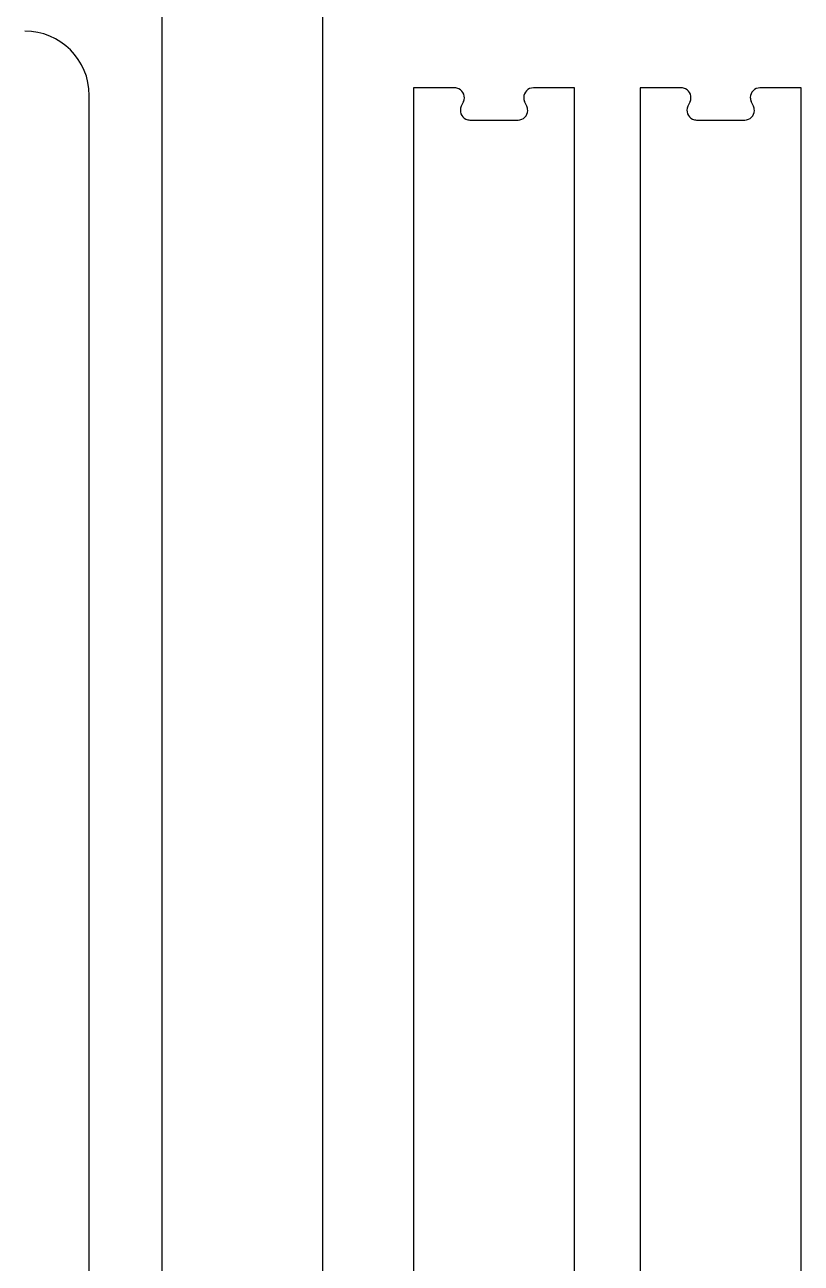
# Model space of a CAD drawing. Extents: x -215 to 2260, y -1591 to 611.
# Drawn here: x 692.8 to 933.7, y -679.7 to -295 of the extents above; entities that cross this region are included whole.
import ezdxf

# ---------------------------------------------------------------- set-up
doc = ezdxf.new("R2010")
doc.units = 0
doc.header["$MEASUREMENT"] = 0
doc.layers.get('0').update_dxf_attribs({"linetype": 'CONTINUOUS'})

# ---------------------------------------------------------------- blocks, each defined once
blk = doc.blocks.new('BLOCK_58')
at = {"color": 7}
blk.add_lwpolyline([(863.4, -1214.63), (863.4, -314.63)], dxfattribs=at)
blk = doc.blocks.new('BLOCK_59')
at = {"color": 7}
blk.add_lwpolyline([(813.4, -314.63), (813.4, -1214.63)], dxfattribs=at)
blk = doc.blocks.new('BLOCK_60')
at = {"color": 7}
blk.add_open_spline([(828.23, -320.36), (827.53, -321.86), (828.18, -323.65), (829.68, -324.35), (830.07, -324.53), (830.51, -324.63), (830.94, -324.63)], degree=3, knots=[0, 0, 0, 0, 1, 1, 1, 2, 2, 2, 2], dxfattribs=at)
blk = doc.blocks.new('BLOCK_61')
at = {"color": 7}
blk.add_lwpolyline([(826.19, -314.63), (813.4, -314.63)], dxfattribs=at)
blk = doc.blocks.new('BLOCK_62')
at = {"color": 7}
blk.add_lwpolyline([(828.91, -318.9), (828.23, -320.36)], dxfattribs=at)
blk = doc.blocks.new('BLOCK_63')
at = {"color": 7}
blk.add_open_spline([(828.91, -318.9), (829.61, -317.4), (828.96, -315.61), (827.46, -314.91), (827.06, -314.73), (826.63, -314.63), (826.19, -314.63)], degree=3, knots=[0, 0, 0, 0, 1, 1, 1, 2, 2, 2, 2], dxfattribs=at)
blk = doc.blocks.new('BLOCK_64')
at = {"color": 7}
blk.add_lwpolyline([(863.4, -314.63), (850.61, -314.63)], dxfattribs=at)
blk = doc.blocks.new('BLOCK_65')
at = {"color": 7}
blk.add_open_spline([(850.61, -314.63), (848.95, -314.63), (847.61, -315.97), (847.61, -317.63), (847.61, -318.07), (847.7, -318.5), (847.89, -318.9)], degree=3, knots=[0, 0, 0, 0, 1, 1, 1, 2, 2, 2, 2], dxfattribs=at)
blk = doc.blocks.new('BLOCK_66')
at = {"color": 7}
blk.add_lwpolyline([(830.94, -324.63), (845.85, -324.63)], dxfattribs=at)
blk = doc.blocks.new('BLOCK_67')
at = {"color": 7}
blk.add_lwpolyline([(848.57, -320.36), (847.89, -318.9)], dxfattribs=at)
blk = doc.blocks.new('BLOCK_68')
at = {"color": 7}
blk.add_open_spline([(845.85, -324.63), (847.51, -324.63), (848.85, -323.29), (848.85, -321.63), (848.85, -321.19), (848.76, -320.76), (848.57, -320.36)], degree=3, knots=[0, 0, 0, 0, 1, 1, 1, 2, 2, 2, 2], dxfattribs=at)
blk = doc.blocks.new('BLOCK_57')
for name in ['BLOCK_59', 'BLOCK_61', 'BLOCK_63', 'BLOCK_65', 'BLOCK_64', 'BLOCK_58', 'BLOCK_62', 'BLOCK_67', 'BLOCK_60', 'BLOCK_68', 'BLOCK_66']:
    blk.add_blockref(name, (0, 0))
blk = doc.blocks.new('BLOCK_79')
at = {"color": 7}
blk.add_lwpolyline([(933.72, -1214.63), (933.72, -314.63)], dxfattribs=at)
blk = doc.blocks.new('BLOCK_80')
at = {"color": 7}
blk.add_lwpolyline([(883.72, -314.63), (883.72, -1214.63)], dxfattribs=at)
blk = doc.blocks.new('BLOCK_81')
at = {"color": 7}
blk.add_open_spline([(898.55, -320.36), (897.85, -321.86), (898.5, -323.65), (900, -324.35), (900.4, -324.53), (900.83, -324.63), (901.27, -324.63)], degree=3, knots=[0, 0, 0, 0, 1, 1, 1, 2, 2, 2, 2], dxfattribs=at)
blk = doc.blocks.new('BLOCK_82')
at = {"color": 7}
blk.add_lwpolyline([(896.51, -314.63), (883.72, -314.63)], dxfattribs=at)
blk = doc.blocks.new('BLOCK_83')
at = {"color": 7}
blk.add_lwpolyline([(899.23, -318.9), (898.55, -320.36)], dxfattribs=at)
blk = doc.blocks.new('BLOCK_84')
at = {"color": 7}
blk.add_open_spline([(899.23, -318.9), (899.93, -317.4), (899.28, -315.61), (897.78, -314.91), (897.39, -314.73), (896.95, -314.63), (896.51, -314.63)], degree=3, knots=[0, 0, 0, 0, 1, 1, 1, 2, 2, 2, 2], dxfattribs=at)
blk = doc.blocks.new('BLOCK_85')
at = {"color": 7}
blk.add_lwpolyline([(933.72, -314.63), (920.93, -314.63)], dxfattribs=at)
blk = doc.blocks.new('BLOCK_86')
at = {"color": 7}
blk.add_open_spline([(920.93, -314.63), (919.28, -314.63), (917.93, -315.97), (917.93, -317.63), (917.93, -318.07), (918.03, -318.5), (918.21, -318.9)], degree=3, knots=[0, 0, 0, 0, 1, 1, 1, 2, 2, 2, 2], dxfattribs=at)
blk = doc.blocks.new('BLOCK_87')
at = {"color": 7}
blk.add_lwpolyline([(901.27, -324.63), (916.18, -324.63)], dxfattribs=at)
blk = doc.blocks.new('BLOCK_88')
at = {"color": 7}
blk.add_lwpolyline([(918.9, -320.36), (918.21, -318.9)], dxfattribs=at)
blk = doc.blocks.new('BLOCK_89')
at = {"color": 7}
blk.add_open_spline([(916.18, -324.63), (917.83, -324.63), (919.18, -323.29), (919.18, -321.63), (919.18, -321.19), (919.08, -320.76), (918.9, -320.36)], degree=3, knots=[0, 0, 0, 0, 1, 1, 1, 2, 2, 2, 2], dxfattribs=at)
blk = doc.blocks.new('BLOCK_78')
for name in ['BLOCK_80', 'BLOCK_82', 'BLOCK_84', 'BLOCK_86', 'BLOCK_85', 'BLOCK_79', 'BLOCK_83', 'BLOCK_88', 'BLOCK_81', 'BLOCK_89', 'BLOCK_87']:
    blk.add_blockref(name, (0, 0))
blk = doc.blocks.new('BLOCK_213')
at = {"color": 7}
blk.add_lwpolyline([(735.3, -126.72), (735.3, -1026.72)], dxfattribs=at)
blk = doc.blocks.new('BLOCK_214')
at = {"color": 7}
blk.add_lwpolyline([(785.3, -1026.72), (785.3, -126.72)], dxfattribs=at)
blk = doc.blocks.new('BLOCK_212')
for name in ['BLOCK_213', 'BLOCK_214']:
    blk.add_blockref(name, (0, 0))
blk = doc.blocks.new('BLOCK_241')
at = {"color": 7}
blk.add_lwpolyline([(712.8, -896.99), (712.8, -316.99)], dxfattribs=at)
blk = doc.blocks.new('BLOCK_242')
at = {"color": 7}
blk.add_open_spline([(712.8, -316.99), (712.8, -305.95), (703.84, -296.99), (692.8, -296.99)], degree=3, dxfattribs=at)
blk = doc.blocks.new('BLOCK_233')
for name in ['BLOCK_242', 'BLOCK_241']:
    blk.add_blockref(name, (0, 0))

msp = doc.modelspace()

# ---------------------------------------------------------------- block references
for name in ['BLOCK_212', 'BLOCK_233', 'BLOCK_57', 'BLOCK_78']:
    msp.add_blockref(name, (0, 0))

doc.saveas('drawing.dxf')
